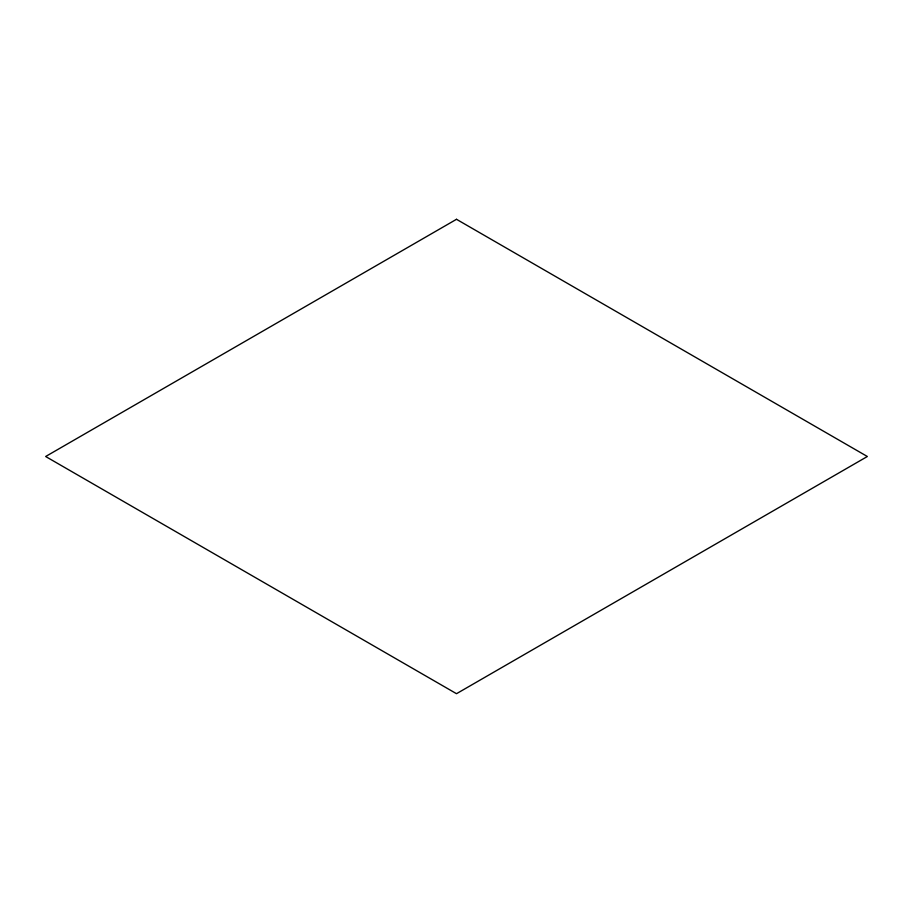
<?xml version="1.0" encoding="UTF-8"?>
<svg xmlns="http://www.w3.org/2000/svg" width="913" height="913" viewBox="0 0 913 913"><rect width="100%" height="100%" fill="white"/><g stroke="black" fill="none" stroke-linecap="round" stroke-linejoin="round"><path stroke-width="1.37" d="M456.5 219.303L45.65 456.5L456.5 693.697L867.35 456.5L456.5 219.303"/></g></svg>
